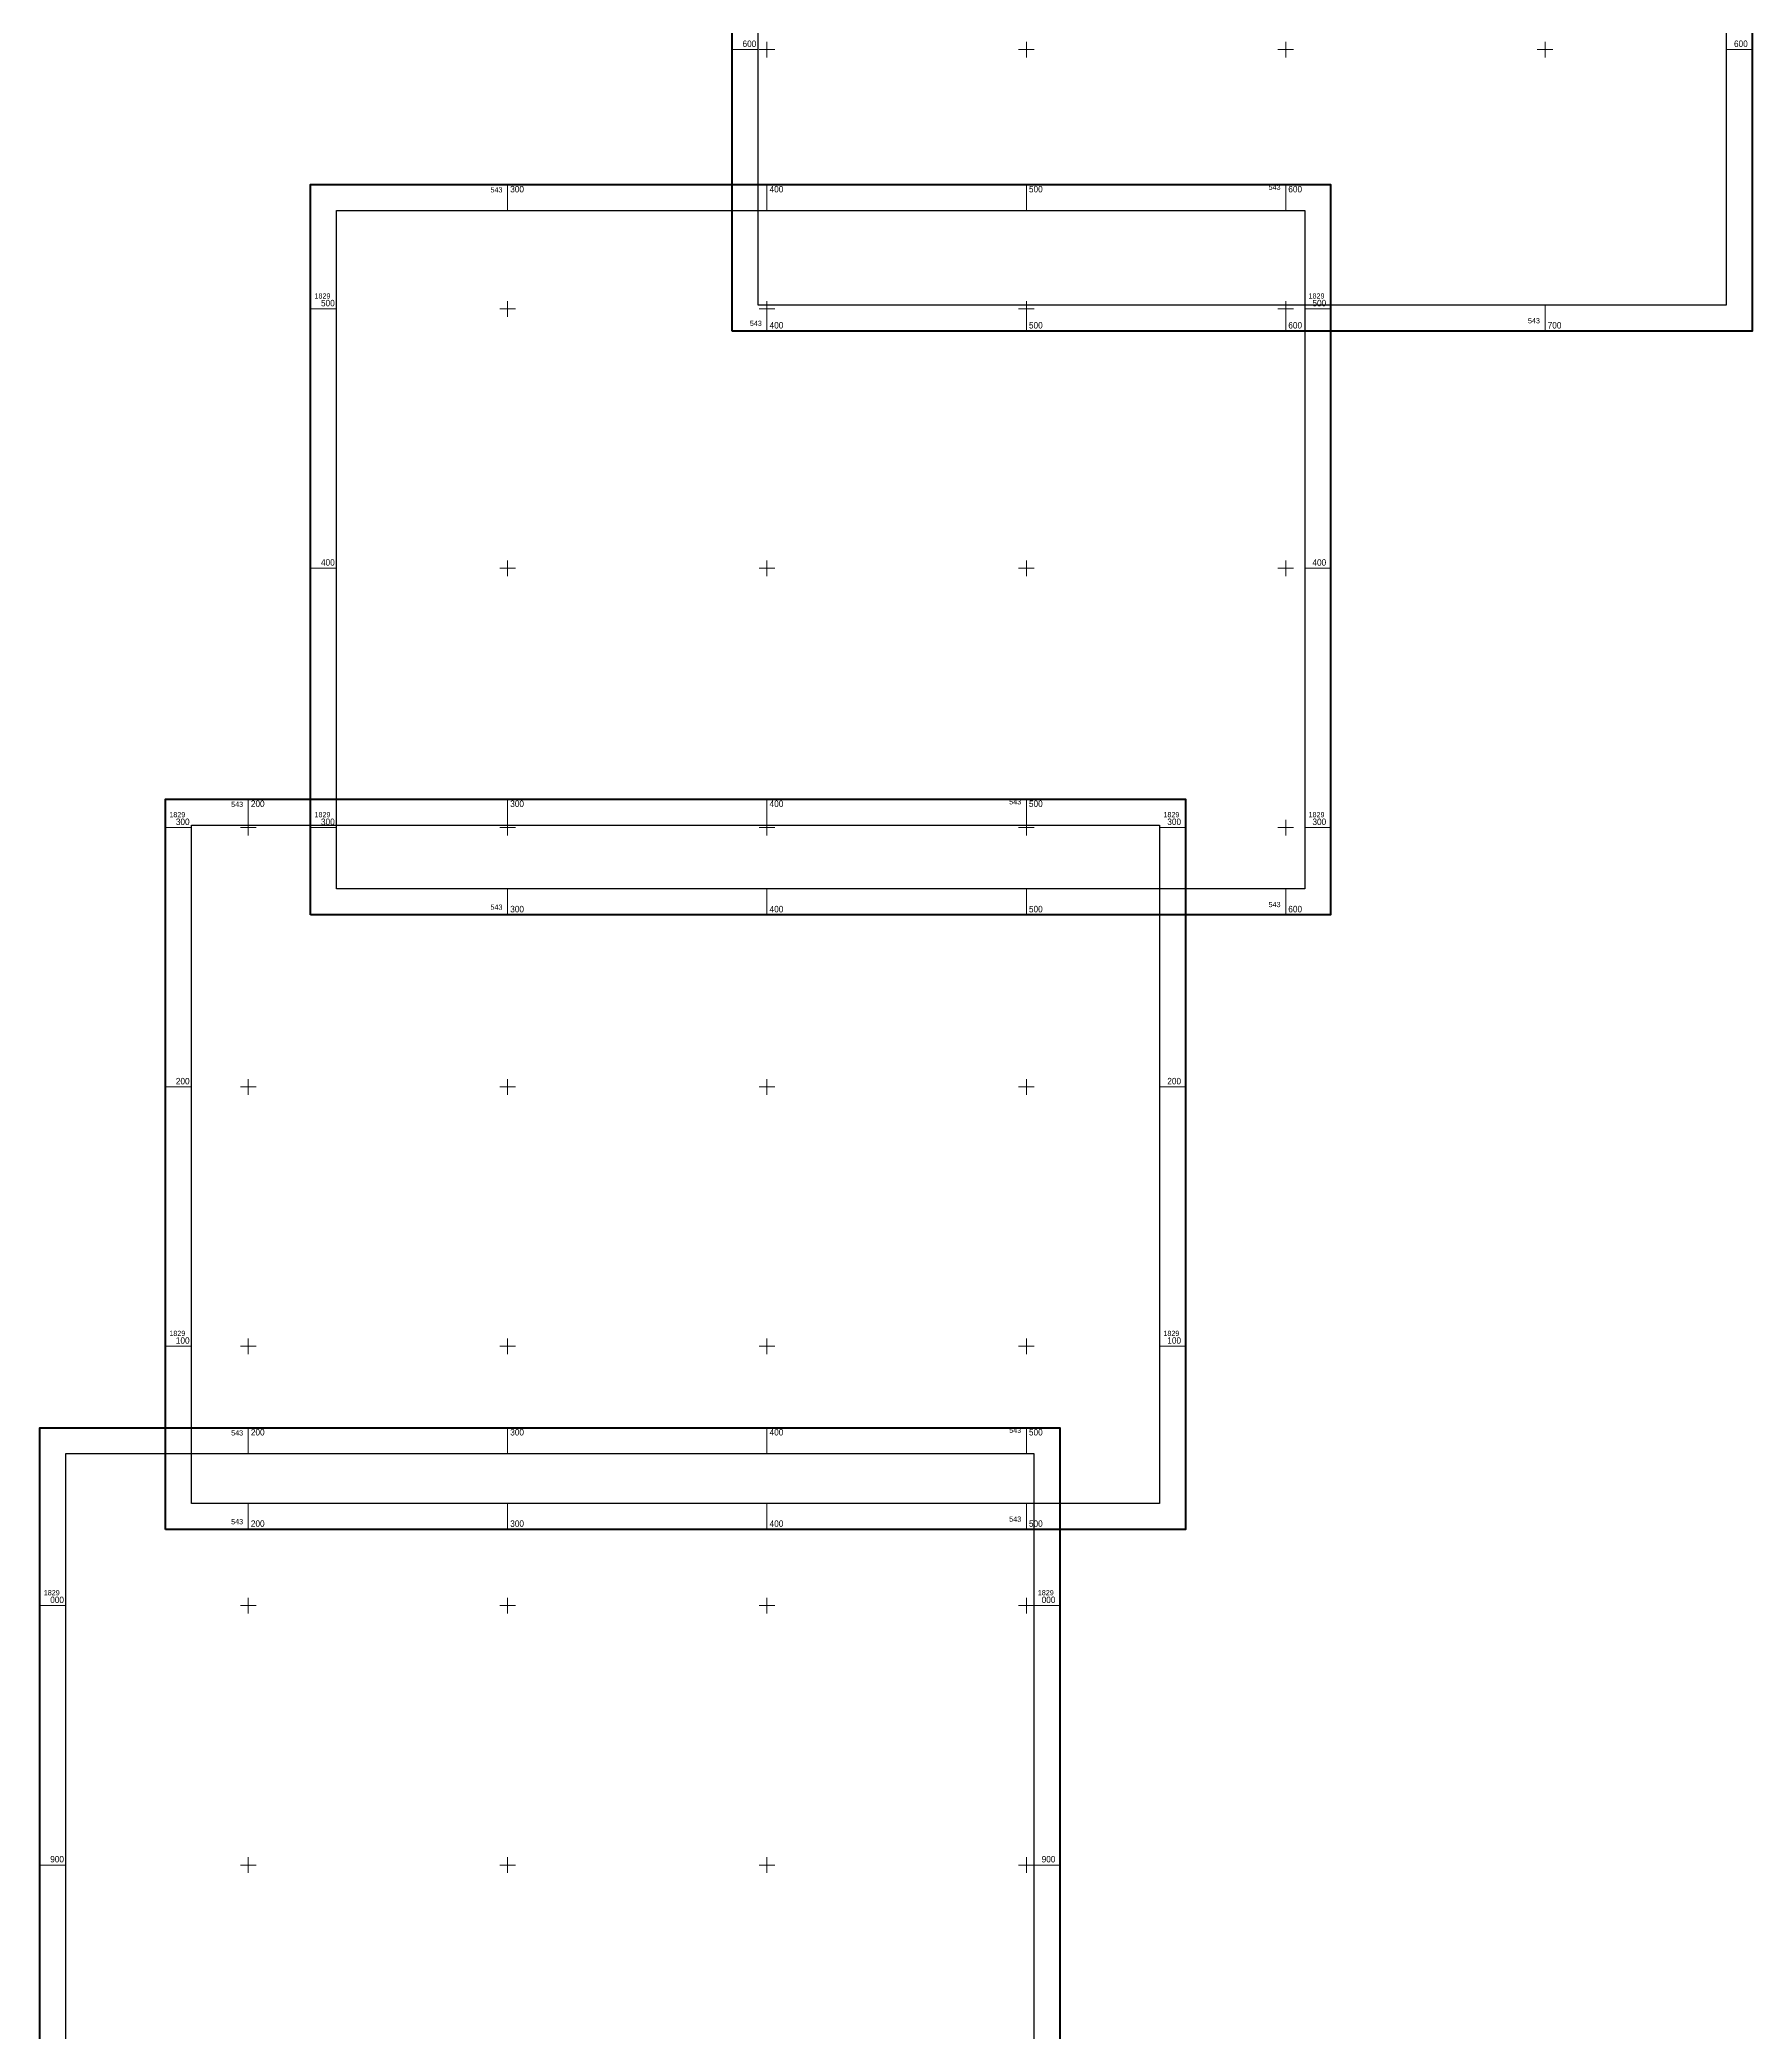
# Model space of a CAD drawing. Header units: metres. Extents: x 542869 to 545424, y 1823472 to 1835781.
# Drawn here: x 543120 to 543780, y 1828836 to 1829604 of the extents above; entities that cross this region are included whole.
import ezdxf
from ezdxf.enums import TextEntityAlignment as Align

# ---------------------------------------------------------------- set-up
doc = ezdxf.new("R2010")
doc.units = ezdxf.units.M
for name, color, linetype, lineweight in [('38', 7, 'Continuous', 13), ('39', 7, 'Continuous', 13), ('40', 7, 'Continuous', 13), ('41', 7, 'Continuous', 13)]:
    doc.layers.add(name, color=color, linetype=linetype, lineweight=lineweight)

msp = doc.modelspace()

# ---------------------------------------------------------------- linework, layer by layer
at = {"layer": '38'}
for p, q in [((543400, 1829597), (543400, 1829603)), ((543500, 1829597), (543500, 1829603)), ((543600, 1829597), (543600, 1829603)), ((543700, 1829597), (543700, 1829603)), ((543386.57, 1829600), (543396.57, 1829600)), ((543397, 1829600), (543403, 1829600)), ((543497, 1829600), (543503, 1829600)), ((543597, 1829600), (543603, 1829600)), ((543697, 1829600), (543703, 1829600)), ((543769.84, 1829600), (543779.84, 1829600)), ((543400, 1829491.45), (543400, 1829501.45)), ((543500, 1829491.45), (543500, 1829501.45)), ((543600, 1829491.45), (543600, 1829501.45)), ((543700, 1829491.45), (543700, 1829501.45))]:
    msp.add_line(p, q, dxfattribs=at)
at = {"layer": '38', "lineweight": 40}
msp.add_lwpolyline([(543386.57, 1829491.45), (543386.57, 1829773.04), (543779.84, 1829773.04), (543779.84, 1829491.45)], close=True, dxfattribs=at)
at = {"layer": '38', "lineweight": 25}
msp.add_lwpolyline([(543396.57, 1829501.45), (543396.57, 1829763.04), (543769.84, 1829763.04), (543769.84, 1829501.45)], close=True, dxfattribs=at)
at = {"layer": '39'}
for p, q in [((543300, 1829537.93), (543300, 1829547.93)), ((543400, 1829537.93), (543400, 1829547.93)), ((543500, 1829537.93), (543500, 1829547.93)), ((543600, 1829537.93), (543600, 1829547.93)), ((543300, 1829497), (543300, 1829503)), ((543400, 1829497), (543400, 1829503)), ((543500, 1829497), (543500, 1829503)), ((543600, 1829497), (543600, 1829503)), ((543224.04, 1829500), (543234.04, 1829500)), ((543297, 1829500), (543303, 1829500)), ((543397, 1829500), (543403, 1829500)), ((543497, 1829500), (543503, 1829500)), ((543597, 1829500), (543603, 1829500)), ((543607.31, 1829500), (543617.31, 1829500)), ((543300, 1829397), (543300, 1829403)), ((543400, 1829397), (543400, 1829403)), ((543500, 1829397), (543500, 1829403)), ((543600, 1829397), (543600, 1829403)), ((543224.04, 1829400), (543234.04, 1829400)), ((543297, 1829400), (543303, 1829400)), ((543397, 1829400), (543403, 1829400)), ((543497, 1829400), (543503, 1829400)), ((543597, 1829400), (543603, 1829400)), ((543607.31, 1829400), (543617.31, 1829400)), ((543300, 1829297), (543300, 1829303)), ((543400, 1829297), (543400, 1829303)), ((543500, 1829297), (543500, 1829303)), ((543600, 1829297), (543600, 1829303)), ((543224.04, 1829300), (543234.04, 1829300)), ((543297, 1829300), (543303, 1829300)), ((543397, 1829300), (543403, 1829300)), ((543497, 1829300), (543503, 1829300)), ((543597, 1829300), (543603, 1829300)), ((543607.31, 1829300), (543617.31, 1829300)), ((543300, 1829266.34), (543300, 1829276.34)), ((543400, 1829266.34), (543400, 1829276.34)), ((543500, 1829266.34), (543500, 1829276.34)), ((543600, 1829266.34), (543600, 1829276.34))]:
    msp.add_line(p, q, dxfattribs=at)
at = {"layer": '39', "lineweight": 40}
msp.add_lwpolyline([(543224.04, 1829266.34), (543224.04, 1829547.93), (543617.31, 1829547.93), (543617.31, 1829266.34)], close=True, dxfattribs=at)
at = {"layer": '39', "lineweight": 25}
msp.add_lwpolyline([(543234.04, 1829276.34), (543234.04, 1829537.93), (543607.31, 1829537.93), (543607.31, 1829276.34)], close=True, dxfattribs=at)
at = {"layer": '40'}
for p, q in [((543200, 1829300.97), (543200, 1829310.97)), ((543300, 1829300.97), (543300, 1829310.97)), ((543400, 1829300.97), (543400, 1829310.97)), ((543500, 1829300.97), (543500, 1829310.97)), ((543200, 1829297), (543200, 1829303)), ((543300, 1829297), (543300, 1829303)), ((543400, 1829297), (543400, 1829303)), ((543500, 1829297), (543500, 1829303)), ((543168.08, 1829300), (543178.08, 1829300)), ((543197, 1829300), (543203, 1829300)), ((543297, 1829300), (543303, 1829300)), ((543397, 1829300), (543403, 1829300)), ((543497, 1829300), (543503, 1829300)), ((543551.35, 1829300), (543561.35, 1829300)), ((543200, 1829197), (543200, 1829203)), ((543300, 1829197), (543300, 1829203)), ((543400, 1829197), (543400, 1829203)), ((543500, 1829197), (543500, 1829203)), ((543168.08, 1829200), (543178.08, 1829200)), ((543197, 1829200), (543203, 1829200)), ((543297, 1829200), (543303, 1829200)), ((543397, 1829200), (543403, 1829200)), ((543497, 1829200), (543503, 1829200)), ((543551.35, 1829200), (543561.35, 1829200)), ((543200, 1829097), (543200, 1829103)), ((543300, 1829097), (543300, 1829103)), ((543400, 1829097), (543400, 1829103)), ((543500, 1829097), (543500, 1829103)), ((543168.08, 1829100), (543178.08, 1829100)), ((543197, 1829100), (543203, 1829100)), ((543297, 1829100), (543303, 1829100)), ((543397, 1829100), (543403, 1829100)), ((543497, 1829100), (543503, 1829100)), ((543551.35, 1829100), (543561.35, 1829100)), ((543200, 1829029.38), (543200, 1829039.38)), ((543300, 1829029.38), (543300, 1829039.38)), ((543400, 1829029.38), (543400, 1829039.38)), ((543500, 1829029.38), (543500, 1829039.38))]:
    msp.add_line(p, q, dxfattribs=at)
at = {"layer": '40', "lineweight": 40}
msp.add_lwpolyline([(543168.08, 1829029.38), (543168.08, 1829310.97), (543561.35, 1829310.97), (543561.35, 1829029.38)], close=True, dxfattribs=at)
at = {"layer": '40', "lineweight": 25}
msp.add_lwpolyline([(543178.08, 1829039.38), (543178.08, 1829300.97), (543551.35, 1829300.97), (543551.35, 1829039.38)], close=True, dxfattribs=at)
at = {"layer": '41'}
for p, q in [((543200, 1829058.62), (543200, 1829068.62)), ((543300, 1829058.62), (543300, 1829068.62)), ((543400, 1829058.62), (543400, 1829068.62)), ((543500, 1829058.62), (543500, 1829068.62)), ((543200, 1828997), (543200, 1829003)), ((543300, 1828997), (543300, 1829003)), ((543400, 1828997), (543400, 1829003)), ((543500, 1828997), (543500, 1829003)), ((543119.64, 1829000), (543129.64, 1829000)), ((543197, 1829000), (543203, 1829000)), ((543297, 1829000), (543303, 1829000)), ((543397, 1829000), (543403, 1829000)), ((543497, 1829000), (543503, 1829000)), ((543502.91, 1829000), (543512.91, 1829000)), ((543200, 1828897), (543200, 1828903)), ((543300, 1828897), (543300, 1828903)), ((543400, 1828897), (543400, 1828903)), ((543500, 1828897), (543500, 1828903)), ((543119.64, 1828900), (543129.64, 1828900)), ((543197, 1828900), (543203, 1828900)), ((543297, 1828900), (543303, 1828900)), ((543397, 1828900), (543403, 1828900)), ((543497, 1828900), (543503, 1828900)), ((543502.91, 1828900), (543512.91, 1828900))]:
    msp.add_line(p, q, dxfattribs=at)
at = {"layer": '41', "lineweight": 40}
msp.add_lwpolyline([(543119.64, 1828787.03), (543119.64, 1829068.62), (543512.91, 1829068.62), (543512.91, 1828787.03)], close=True, dxfattribs=at)
at = {"layer": '41', "lineweight": 25}
msp.add_lwpolyline([(543129.64, 1828797.03), (543129.64, 1829058.62), (543502.91, 1829058.62), (543502.91, 1828797.03)], close=True, dxfattribs=at)

# ---------------------------------------------------------------- texts
at = {"layer": '38', "width": 0.95}
for s, p in [('600', (543390.57, 1829601)), ('600', (543772.84, 1829601)), ('400', (543401, 1829492.45)), ('500', (543501, 1829492.45)), ('600', (543601, 1829492.45)), ('700', (543701, 1829492.45))]:
    msp.add_text(s, height=2.5, dxfattribs=at).set_placement(p)
for p in [(543398, 1829493.45), (543698, 1829494.45)]:
    msp.add_text('543', height=2, dxfattribs=at).set_placement(p, align=Align.RIGHT)
at = {"layer": '39', "width": 0.95}
for s, height, p in [('300', 2.5, (543301, 1829544.93)), ('400', 2.5, (543401, 1829544.93)), ('500', 2.5, (543501, 1829544.93)), ('600', 2.5, (543601, 1829544.93)), ('1829', 2, (543225.54, 1829504)), ('500', 2.5, (543228.04, 1829501)), ('1829', 2, (543608.81, 1829504)), ('500', 2.5, (543610.31, 1829501)), ('400', 2.5, (543228.04, 1829401)), ('400', 2.5, (543610.31, 1829401)), ('1829', 2, (543225.54, 1829304)), ('300', 2.5, (543228.04, 1829301)), ('1829', 2, (543608.81, 1829304)), ('300', 2.5, (543610.31, 1829301)), ('300', 2.5, (543301, 1829267.34)), ('400', 2.5, (543401, 1829267.34)), ('500', 2.5, (543501, 1829267.34)), ('600', 2.5, (543601, 1829267.34))]:
    msp.add_text(s, height=height, dxfattribs=at).set_placement(p)
for p in [(543598, 1829545.93), (543298, 1829544.93), (543598, 1829269.34), (543298, 1829268.34)]:
    msp.add_text('543', height=2, dxfattribs=at).set_placement(p, align=Align.RIGHT)
at = {"layer": '40', "width": 0.95}
for p in [(543198, 1829307.97), (543498, 1829308.97), (543198, 1829031.38), (543498, 1829032.38)]:
    msp.add_text('543', height=2, dxfattribs=at).set_placement(p, align=Align.RIGHT)
for s, height, p in [('200', 2.5, (543201, 1829307.97)), ('300', 2.5, (543301, 1829307.97)), ('400', 2.5, (543401, 1829307.97)), ('500', 2.5, (543501, 1829307.97)), ('1829', 2, (543169.58, 1829304)), ('300', 2.5, (543172.08, 1829301)), ('1829', 2, (543552.85, 1829304)), ('300', 2.5, (543554.35, 1829301)), ('200', 2.5, (543172.08, 1829201)), ('200', 2.5, (543554.35, 1829201)), ('1829', 2, (543169.58, 1829104)), ('100', 2.5, (543172.08, 1829101)), ('1829', 2, (543552.85, 1829104)), ('100', 2.5, (543554.35, 1829101)), ('200', 2.5, (543201, 1829030.38)), ('300', 2.5, (543301, 1829030.38)), ('400', 2.5, (543401, 1829030.38)), ('500', 2.5, (543501, 1829030.38))]:
    msp.add_text(s, height=height, dxfattribs=at).set_placement(p)
at = {"layer": '41', "width": 0.95}
for p in [(543198, 1829065.62), (543498, 1829066.62)]:
    msp.add_text('543', height=2, dxfattribs=at).set_placement(p, align=Align.RIGHT)
for s, height, p in [('200', 2.5, (543201, 1829065.62)), ('300', 2.5, (543301, 1829065.62)), ('400', 2.5, (543401, 1829065.62)), ('500', 2.5, (543501, 1829065.62)), ('1829', 2, (543121.14, 1829004)), ('000', 2.5, (543123.64, 1829001)), ('1829', 2, (543504.41, 1829004)), ('000', 2.5, (543505.91, 1829001)), ('900', 2.5, (543123.64, 1828901)), ('900', 2.5, (543505.91, 1828901))]:
    msp.add_text(s, height=height, dxfattribs=at).set_placement(p)

doc.saveas('drawing.dxf')
